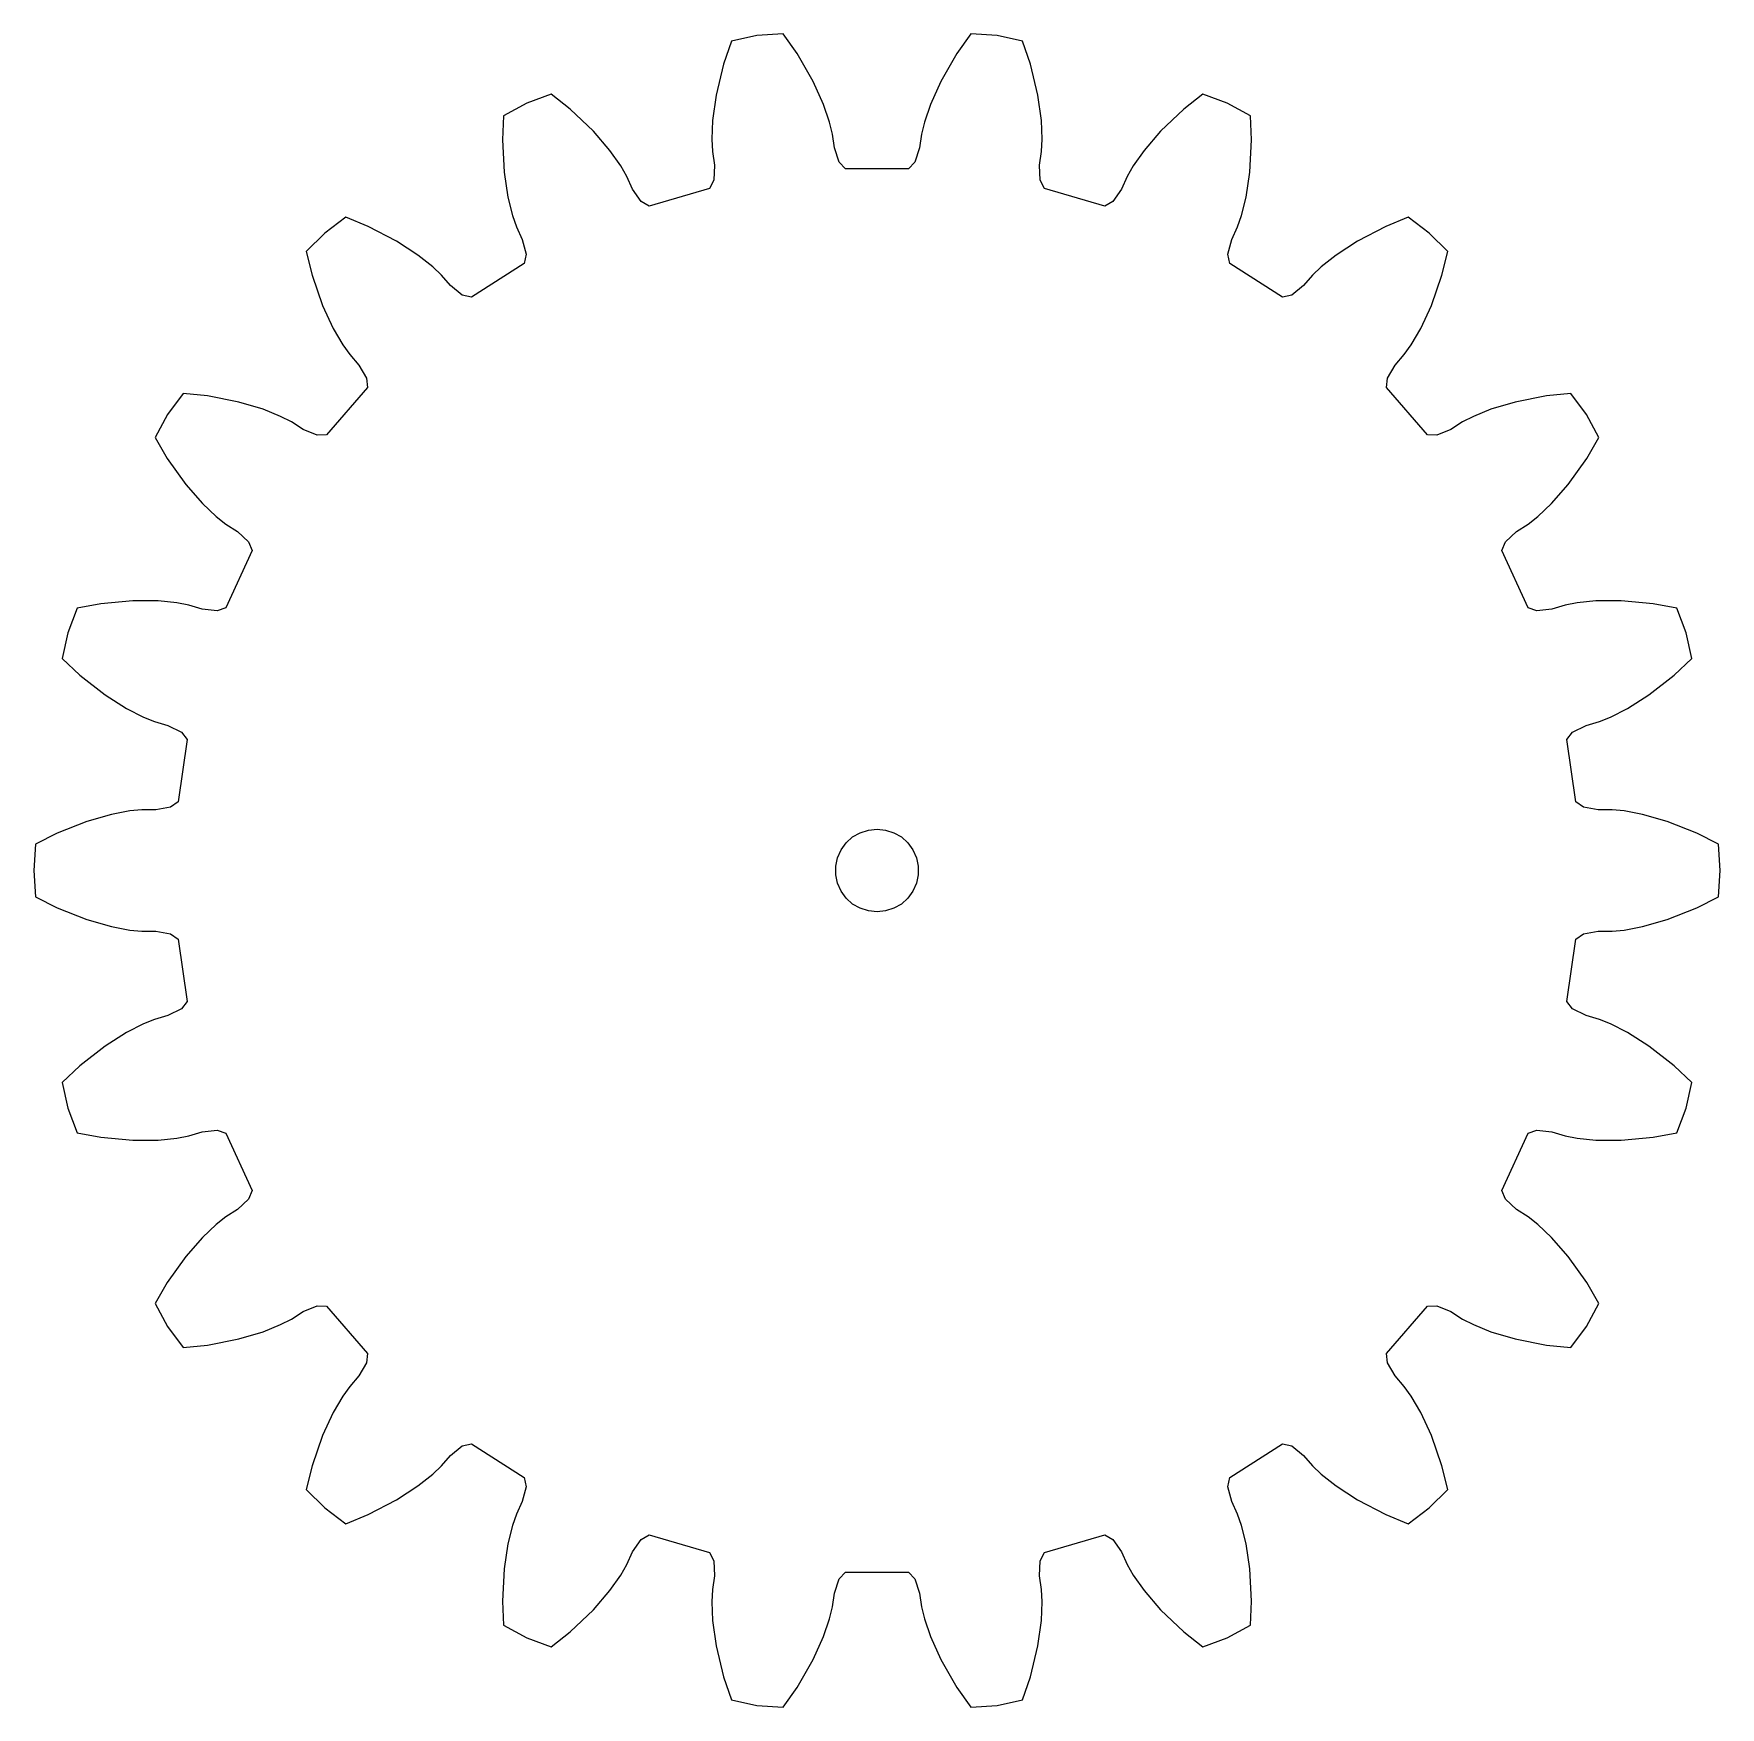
# Model space of a CAD drawing. Header units: metres. Extents: x -30.6 to 30.6, y -30.3 to 30.3.
import ezdxf

# ---------------------------------------------------------------- set-up
doc = ezdxf.new("R2010")
doc.units = ezdxf.units.M

msp = doc.modelspace()

# ---------------------------------------------------------------- linework, layer by layer
for p, q in [((-5.278, 30.045), (-5.562, 29.215)), ((-4.349, 30.247), (-5.278, 30.045)), ((-3.4, 30.315), (-4.349, 30.247)), ((-2.894, 29.598), (-3.4, 30.315)), ((3.4, 30.315), (2.894, 29.598)), ((4.349, 30.247), (3.4, 30.315)), ((5.278, 30.045), (4.349, 30.247)), ((5.562, 29.215), (5.278, 30.045)), ((-2.317, 28.59), (-2.894, 29.598)), ((2.894, 29.598), (2.317, 28.59)), ((-5.562, 29.215), (-5.831, 28.085)), ((5.831, 28.085), (5.562, 29.215)), ((-11.803, 28.129), (-12.694, 27.796)), ((-11.116, 27.584), (-11.803, 28.129)), ((-1.938, 27.751), (-2.317, 28.59)), ((2.317, 28.59), (1.938, 27.751)), ((11.803, 28.129), (11.116, 27.584)), ((12.694, 27.796), (11.803, 28.129)), ((-12.694, 27.796), (-13.529, 27.341)), ((-10.278, 26.779), (-11.116, 27.584)), ((-5.831, 28.085), (-5.959, 27.173)), ((-1.717, 27.106), (-1.938, 27.751)), ((1.938, 27.751), (1.717, 27.106)), ((5.959, 27.173), (5.831, 28.085)), ((11.116, 27.584), (10.278, 26.779)), ((13.529, 27.341), (12.694, 27.796)), ((-13.529, 27.341), (-13.567, 26.465)), ((-5.959, 27.173), (-5.989, 26.492)), ((-1.615, 26.678), (-1.717, 27.106)), ((1.717, 27.106), (1.615, 26.678)), ((5.989, 26.492), (5.959, 27.173)), ((13.567, 26.465), (13.529, 27.341)), ((-13.567, 26.465), (-13.508, 25.304)), ((-9.677, 26.081), (-10.278, 26.779)), ((-5.989, 26.492), (-5.967, 26.052)), ((-1.545, 26.18), (-1.615, 26.678)), ((1.615, 26.678), (1.545, 26.18)), ((5.967, 26.052), (5.989, 26.492)), ((10.278, 26.779), (9.677, 26.081)), ((13.508, 25.304), (13.567, 26.465)), ((-9.284, 25.525), (-9.677, 26.081)), ((-5.967, 26.052), (-5.893, 25.555)), ((-1.372, 25.661), (-1.545, 26.18)), ((1.545, 26.18), (1.372, 25.661)), ((5.893, 25.555), (5.967, 26.052)), ((9.677, 26.081), (9.284, 25.525)), ((-13.508, 25.304), (-13.373, 24.393)), ((-9.065, 25.142), (-9.284, 25.525)), ((-8.858, 24.685), (-9.065, 25.142)), ((-5.893, 25.555), (-5.913, 25.009)), ((-1.139, 25.415), (-1.372, 25.661)), ((1.139, 25.415), (-1.139, 25.415)), ((1.372, 25.661), (1.139, 25.415)), ((5.913, 25.009), (5.893, 25.555)), ((9.065, 25.142), (8.858, 24.685)), ((9.284, 25.525), (9.065, 25.142)), ((13.373, 24.393), (13.508, 25.304)), ((-8.546, 24.235), (-8.858, 24.685)), ((-6.068, 24.706), (-8.253, 24.065)), ((-5.913, 25.009), (-6.068, 24.706)), ((6.068, 24.706), (5.913, 25.009)), ((8.253, 24.065), (6.068, 24.706)), ((8.858, 24.685), (8.546, 24.235)), ((-13.373, 24.393), (-13.21, 23.732)), ((-8.253, 24.065), (-8.546, 24.235)), ((8.546, 24.235), (8.253, 24.065)), ((13.21, 23.732), (13.373, 24.393)), ((-19.25, 23.664), (-20.011, 23.094)), ((-18.437, 23.335), (-19.25, 23.664)), ((-17.406, 22.799), (-18.437, 23.335)), ((-13.21, 23.732), (-13.065, 23.316)), ((-13.065, 23.316), (-12.854, 22.86)), ((12.854, 22.86), (13.065, 23.316)), ((13.065, 23.316), (13.21, 23.732)), ((18.437, 23.335), (17.406, 22.799)), ((19.25, 23.664), (18.437, 23.335)), ((20.011, 23.094), (19.25, 23.664)), ((-20.011, 23.094), (-20.683, 22.422)), ((-16.633, 22.298), (-17.406, 22.799)), ((-12.854, 22.86), (-12.719, 22.33)), ((12.719, 22.33), (12.854, 22.86)), ((17.406, 22.799), (16.633, 22.298)), ((20.683, 22.422), (20.011, 23.094)), ((-20.683, 22.422), (-20.474, 21.57)), ((-16.099, 21.875), (-16.633, 22.298)), ((-12.719, 22.33), (-12.782, 21.996)), ((12.782, 21.996), (12.719, 22.33)), ((16.633, 22.298), (16.099, 21.875)), ((20.474, 21.57), (20.683, 22.422)), ((-20.474, 21.57), (-20.09, 20.474)), ((-15.782, 21.57), (-16.099, 21.875)), ((-15.454, 21.189), (-15.782, 21.57)), ((-12.782, 21.996), (-14.698, 20.765)), ((14.698, 20.765), (12.782, 21.996)), ((15.782, 21.57), (15.454, 21.189)), ((16.099, 21.875), (15.782, 21.57)), ((20.09, 20.474), (20.474, 21.57)), ((-15.028, 20.846), (-15.454, 21.189)), ((-14.698, 20.765), (-15.028, 20.846)), ((15.028, 20.846), (14.698, 20.765)), ((15.454, 21.189), (15.028, 20.846)), ((-20.09, 20.474), (-19.704, 19.637)), ((19.704, 19.637), (20.09, 20.474)), ((-19.704, 19.637), (-19.361, 19.049)), ((19.361, 19.049), (19.704, 19.637)), ((-19.361, 19.049), (-19.104, 18.691)), ((19.104, 18.691), (19.361, 19.049)), ((-19.104, 18.691), (-18.774, 18.312)), ((18.774, 18.312), (19.104, 18.691)), ((-18.774, 18.312), (-18.495, 17.842)), ((-18.495, 17.842), (-18.462, 17.504)), ((18.462, 17.504), (18.495, 17.842)), ((18.495, 17.842), (18.774, 18.312)), ((-25.137, 17.282), (-25.707, 16.521)), ((-24.264, 17.195), (-25.137, 17.282)), ((-23.125, 16.971), (-24.264, 17.195)), ((-18.462, 17.504), (-19.953, 15.783)), ((19.953, 15.783), (18.462, 17.504)), ((24.264, 17.195), (23.125, 16.971)), ((25.137, 17.282), (24.264, 17.195)), ((25.707, 16.521), (25.137, 17.282)), ((-25.707, 16.521), (-26.163, 15.686)), ((-22.241, 16.709), (-23.125, 16.971)), ((-21.61, 16.453), (-22.241, 16.709)), ((22.241, 16.709), (21.61, 16.453)), ((23.125, 16.971), (22.241, 16.709)), ((26.163, 15.686), (25.707, 16.521)), ((-21.219, 16.25), (-21.61, 16.453)), ((-20.798, 15.977), (-21.219, 16.25)), ((-20.292, 15.768), (-20.798, 15.977)), ((20.798, 15.977), (20.292, 15.768)), ((21.219, 16.25), (20.798, 15.977)), ((21.61, 16.453), (21.219, 16.25)), ((-26.163, 15.686), (-25.721, 14.928)), ((-19.953, 15.783), (-20.292, 15.768)), ((20.292, 15.768), (19.953, 15.783)), ((25.721, 14.928), (26.163, 15.686)), ((-25.721, 14.928), (-25.044, 13.985)), ((25.044, 13.985), (25.721, 14.928)), ((-25.044, 13.985), (-24.438, 13.291)), ((24.438, 13.291), (25.044, 13.985)), ((-24.438, 13.291), (-23.944, 12.822)), ((23.944, 12.822), (24.438, 13.291)), ((-23.944, 12.822), (-23.596, 12.551)), ((-23.596, 12.551), (-23.173, 12.281)), ((-23.173, 12.281), (-22.772, 11.908)), ((22.772, 11.908), (23.173, 12.281)), ((23.173, 12.281), (23.596, 12.551)), ((23.596, 12.551), (23.944, 12.822)), ((-22.772, 11.908), (-22.645, 11.593)), ((22.645, 11.593), (22.772, 11.908)), ((-22.645, 11.593), (-23.591, 9.522)), ((23.591, 9.522), (22.645, 11.593)), ((-28.988, 9.5), (-29.32, 8.609)), ((-28.126, 9.663), (-28.988, 9.5)), ((-26.969, 9.769), (-28.126, 9.663)), ((-26.048, 9.766), (-26.969, 9.769)), ((-25.37, 9.698), (-26.048, 9.766)), ((-24.938, 9.614), (-25.37, 9.698)), ((-24.456, 9.47), (-24.938, 9.614)), ((-23.912, 9.412), (-24.456, 9.47)), ((-23.591, 9.522), (-23.912, 9.412)), ((23.912, 9.412), (23.591, 9.522)), ((24.456, 9.47), (23.912, 9.412)), ((24.938, 9.614), (24.456, 9.47)), ((25.37, 9.698), (24.938, 9.614)), ((26.048, 9.766), (25.37, 9.698)), ((26.969, 9.769), (26.048, 9.766)), ((28.126, 9.663), (26.969, 9.769)), ((28.988, 9.5), (28.126, 9.663)), ((29.32, 8.609), (28.988, 9.5)), ((-29.32, 8.609), (-29.522, 7.68)), ((29.522, 7.68), (29.32, 8.609)), ((-29.522, 7.68), (-28.885, 7.077)), ((28.885, 7.077), (29.522, 7.68)), ((-28.885, 7.077), (-27.969, 6.362)), ((27.969, 6.362), (28.885, 7.077)), ((-27.969, 6.362), (-27.193, 5.867)), ((27.193, 5.867), (27.969, 6.362)), ((-27.193, 5.867), (-26.586, 5.557)), ((-26.586, 5.557), (-26.177, 5.395)), ((26.177, 5.395), (26.586, 5.557)), ((26.586, 5.557), (27.193, 5.867)), ((-26.177, 5.395), (-25.694, 5.255)), ((-25.694, 5.255), (-25.205, 5.01)), ((-25.205, 5.01), (-24.994, 4.744)), ((24.994, 4.744), (25.205, 5.01)), ((25.205, 5.01), (25.694, 5.255)), ((25.694, 5.255), (26.177, 5.395)), ((-24.994, 4.744), (-25.318, 2.49)), ((25.318, 2.49), (24.994, 4.744)), ((-25.318, 2.49), (-25.596, 2.294)), ((25.596, 2.294), (25.318, 2.49)), ((-27.744, 2.032), (-28.629, 1.775)), ((-27.075, 2.158), (-27.744, 2.032)), ((-26.636, 2.198), (-27.075, 2.158)), ((-26.134, 2.196), (-26.636, 2.198)), ((-25.596, 2.294), (-26.134, 2.196)), ((26.134, 2.196), (25.596, 2.294)), ((26.636, 2.198), (26.134, 2.196)), ((27.075, 2.158), (26.636, 2.198)), ((27.744, 2.032), (27.075, 2.158)), ((28.629, 1.775), (27.744, 2.032)), ((-29.709, 1.347), (-30.49, 0.948)), ((-28.629, 1.775), (-29.709, 1.347)), ((-0.882, 1.214), (-0.61, 1.37)), ((-0.61, 1.37), (-0.312, 1.467)), ((-0.312, 1.467), (0, 1.5)), ((0, 1.5), (0.312, 1.467)), ((0.312, 1.467), (0.61, 1.37)), ((0.61, 1.37), (0.882, 1.214)), ((29.709, 1.347), (28.629, 1.775)), ((30.49, 0.948), (29.709, 1.347)), ((-30.49, 0.948), (-30.558, 0)), ((-1.427, 0.464), (-1.299, 0.75)), ((-1.299, 0.75), (-1.115, 1.004)), ((-1.115, 1.004), (-0.882, 1.214)), ((0.882, 1.214), (1.115, 1.004)), ((1.115, 1.004), (1.299, 0.75)), ((1.299, 0.75), (1.427, 0.464)), ((30.558, 0), (30.49, 0.948)), ((-1.492, 0.157), (-1.427, 0.464)), ((-1.492, -0.157), (-1.492, 0.157)), ((1.427, 0.464), (1.492, 0.157)), ((1.492, 0.157), (1.492, -0.157)), ((30.49, -0.948), (30.558, 0)), ((-30.558, 0), (-30.49, -0.948)), ((-1.427, -0.464), (-1.492, -0.157)), ((-1.299, -0.75), (-1.427, -0.464)), ((1.427, -0.464), (1.299, -0.75)), ((1.492, -0.157), (1.427, -0.464)), ((-30.49, -0.948), (-29.709, -1.347)), ((-1.115, -1.004), (-1.299, -0.75)), ((-0.882, -1.214), (-1.115, -1.004)), ((-0.61, -1.37), (-0.882, -1.214)), ((0.882, -1.214), (0.61, -1.37)), ((1.115, -1.004), (0.882, -1.214)), ((1.299, -0.75), (1.115, -1.004)), ((29.709, -1.347), (30.49, -0.948)), ((-29.709, -1.347), (-28.629, -1.775)), ((-28.629, -1.775), (-27.744, -2.032)), ((-0.312, -1.467), (-0.61, -1.37)), ((0, -1.5), (-0.312, -1.467)), ((0.312, -1.467), (0, -1.5)), ((0.61, -1.37), (0.312, -1.467)), ((27.744, -2.032), (28.629, -1.775)), ((28.629, -1.775), (29.709, -1.347)), ((-27.744, -2.032), (-27.075, -2.158)), ((-27.075, -2.158), (-26.636, -2.198)), ((-26.636, -2.198), (-26.134, -2.196)), ((-26.134, -2.196), (-25.596, -2.294)), ((-25.596, -2.294), (-25.318, -2.49)), ((25.318, -2.49), (25.596, -2.294)), ((25.596, -2.294), (26.134, -2.196)), ((26.134, -2.196), (26.636, -2.198)), ((26.636, -2.198), (27.075, -2.158)), ((27.075, -2.158), (27.744, -2.032)), ((-25.318, -2.49), (-24.994, -4.744)), ((24.994, -4.744), (25.318, -2.49)), ((-24.994, -4.744), (-25.205, -5.01)), ((25.205, -5.01), (24.994, -4.744)), ((-26.177, -5.395), (-26.586, -5.557)), ((-25.694, -5.255), (-26.177, -5.395)), ((-25.205, -5.01), (-25.694, -5.255)), ((25.694, -5.255), (25.205, -5.01)), ((26.177, -5.395), (25.694, -5.255)), ((26.586, -5.557), (26.177, -5.395)), ((-27.193, -5.867), (-27.969, -6.362)), ((-26.586, -5.557), (-27.193, -5.867)), ((27.193, -5.867), (26.586, -5.557)), ((27.969, -6.362), (27.193, -5.867)), ((-27.969, -6.362), (-28.885, -7.077)), ((28.885, -7.077), (27.969, -6.362)), ((-28.885, -7.077), (-29.522, -7.68)), ((29.522, -7.68), (28.885, -7.077)), ((-29.522, -7.68), (-29.32, -8.609)), ((29.32, -8.609), (29.522, -7.68)), ((-29.32, -8.609), (-28.988, -9.5)), ((28.988, -9.5), (29.32, -8.609)), ((-28.988, -9.5), (-28.126, -9.663)), ((-28.126, -9.663), (-26.969, -9.769)), ((-26.969, -9.769), (-26.048, -9.766)), ((-26.048, -9.766), (-25.37, -9.698)), ((-25.37, -9.698), (-24.938, -9.614)), ((-24.938, -9.614), (-24.456, -9.47)), ((-24.456, -9.47), (-23.912, -9.412)), ((-23.912, -9.412), (-23.591, -9.522)), ((-23.591, -9.522), (-22.645, -11.593)), ((22.645, -11.593), (23.591, -9.522)), ((23.591, -9.522), (23.912, -9.412)), ((23.912, -9.412), (24.456, -9.47)), ((24.456, -9.47), (24.938, -9.614)), ((24.938, -9.614), (25.37, -9.698)), ((25.37, -9.698), (26.048, -9.766)), ((26.048, -9.766), (26.969, -9.769)), ((26.969, -9.769), (28.126, -9.663)), ((28.126, -9.663), (28.988, -9.5)), ((-22.645, -11.593), (-22.772, -11.908)), ((22.772, -11.908), (22.645, -11.593)), ((-22.772, -11.908), (-23.173, -12.281)), ((23.173, -12.281), (22.772, -11.908)), ((-23.944, -12.822), (-24.438, -13.291)), ((-23.596, -12.551), (-23.944, -12.822)), ((-23.173, -12.281), (-23.596, -12.551)), ((23.596, -12.551), (23.173, -12.281)), ((23.944, -12.822), (23.596, -12.551)), ((24.438, -13.291), (23.944, -12.822)), ((-24.438, -13.291), (-25.044, -13.985)), ((25.044, -13.985), (24.438, -13.291)), ((-25.044, -13.985), (-25.721, -14.928)), ((25.721, -14.928), (25.044, -13.985)), ((-25.721, -14.928), (-26.163, -15.686)), ((26.163, -15.686), (25.721, -14.928)), ((-26.163, -15.686), (-25.707, -16.521)), ((-20.798, -15.977), (-20.292, -15.768)), ((-20.292, -15.768), (-19.953, -15.783)), ((-19.953, -15.783), (-18.462, -17.504)), ((18.462, -17.504), (19.953, -15.783)), ((19.953, -15.783), (20.292, -15.768)), ((20.292, -15.768), (20.798, -15.977)), ((25.707, -16.521), (26.163, -15.686)), ((-22.241, -16.709), (-21.61, -16.453)), ((-21.61, -16.453), (-21.219, -16.25)), ((-21.219, -16.25), (-20.798, -15.977)), ((20.798, -15.977), (21.219, -16.25)), ((21.219, -16.25), (21.61, -16.453)), ((21.61, -16.453), (22.241, -16.709)), ((-25.707, -16.521), (-25.137, -17.282)), ((-24.264, -17.195), (-23.125, -16.971)), ((-23.125, -16.971), (-22.241, -16.709)), ((22.241, -16.709), (23.125, -16.971)), ((23.125, -16.971), (24.264, -17.195)), ((25.137, -17.282), (25.707, -16.521)), ((-25.137, -17.282), (-24.264, -17.195)), ((-18.462, -17.504), (-18.495, -17.842)), ((18.495, -17.842), (18.462, -17.504)), ((24.264, -17.195), (25.137, -17.282)), ((-18.774, -18.312), (-19.104, -18.691)), ((-18.495, -17.842), (-18.774, -18.312)), ((18.774, -18.312), (18.495, -17.842)), ((19.104, -18.691), (18.774, -18.312)), ((-19.104, -18.691), (-19.361, -19.049)), ((19.361, -19.049), (19.104, -18.691)), ((-19.361, -19.049), (-19.704, -19.637)), ((19.704, -19.637), (19.361, -19.049)), ((-19.704, -19.637), (-20.09, -20.474)), ((20.09, -20.474), (19.704, -19.637)), ((-20.09, -20.474), (-20.474, -21.57)), ((-15.028, -20.846), (-14.698, -20.765)), ((-14.698, -20.765), (-12.782, -21.996)), ((12.782, -21.996), (14.698, -20.765)), ((14.698, -20.765), (15.028, -20.846)), ((20.474, -21.57), (20.09, -20.474)), ((-15.782, -21.57), (-15.454, -21.189)), ((-15.454, -21.189), (-15.028, -20.846)), ((15.028, -20.846), (15.454, -21.189)), ((15.454, -21.189), (15.782, -21.57)), ((-20.474, -21.57), (-20.683, -22.422)), ((-16.633, -22.298), (-16.099, -21.875)), ((-16.099, -21.875), (-15.782, -21.57)), ((-12.782, -21.996), (-12.719, -22.33)), ((12.719, -22.33), (12.782, -21.996)), ((15.782, -21.57), (16.099, -21.875)), ((16.099, -21.875), (16.633, -22.298)), ((20.683, -22.422), (20.474, -21.57)), ((-20.683, -22.422), (-20.011, -23.094)), ((-17.406, -22.799), (-16.633, -22.298)), ((-12.719, -22.33), (-12.854, -22.86)), ((12.854, -22.86), (12.719, -22.33)), ((16.633, -22.298), (17.406, -22.799)), ((20.011, -23.094), (20.683, -22.422)), ((-20.011, -23.094), (-19.25, -23.664)), ((-18.437, -23.335), (-17.406, -22.799)), ((-12.854, -22.86), (-13.065, -23.316)), ((13.065, -23.316), (12.854, -22.86)), ((17.406, -22.799), (18.437, -23.335)), ((19.25, -23.664), (20.011, -23.094)), ((-19.25, -23.664), (-18.437, -23.335)), ((-13.21, -23.732), (-13.373, -24.393)), ((-13.065, -23.316), (-13.21, -23.732)), ((13.21, -23.732), (13.065, -23.316)), ((13.373, -24.393), (13.21, -23.732)), ((18.437, -23.335), (19.25, -23.664)), ((-13.373, -24.393), (-13.508, -25.304)), ((-8.858, -24.685), (-8.546, -24.235)), ((-8.546, -24.235), (-8.253, -24.065)), ((-8.253, -24.065), (-6.068, -24.706)), ((6.068, -24.706), (8.253, -24.065)), ((8.253, -24.065), (8.546, -24.235)), ((8.546, -24.235), (8.858, -24.685)), ((13.508, -25.304), (13.373, -24.393)), ((-9.065, -25.142), (-8.858, -24.685)), ((-6.068, -24.706), (-5.913, -25.009)), ((-5.913, -25.009), (-5.893, -25.555)), ((5.893, -25.555), (5.913, -25.009)), ((5.913, -25.009), (6.068, -24.706)), ((8.858, -24.685), (9.065, -25.142)), ((-13.508, -25.304), (-13.567, -26.465)), ((-9.677, -26.081), (-9.284, -25.525)), ((-9.284, -25.525), (-9.065, -25.142)), ((-5.893, -25.555), (-5.967, -26.052)), ((-1.545, -26.18), (-1.372, -25.661)), ((-1.372, -25.661), (-1.139, -25.415)), ((-1.139, -25.415), (1.139, -25.415)), ((1.139, -25.415), (1.372, -25.661)), ((1.372, -25.661), (1.545, -26.18)), ((5.967, -26.052), (5.893, -25.555)), ((9.065, -25.142), (9.284, -25.525)), ((9.284, -25.525), (9.677, -26.081)), ((13.567, -26.465), (13.508, -25.304)), ((-10.278, -26.779), (-9.677, -26.081)), ((-5.967, -26.052), (-5.989, -26.492)), ((-1.615, -26.678), (-1.545, -26.18)), ((1.545, -26.18), (1.615, -26.678)), ((5.989, -26.492), (5.967, -26.052)), ((9.677, -26.081), (10.278, -26.779)), ((-13.567, -26.465), (-13.529, -27.341)), ((-11.116, -27.584), (-10.278, -26.779)), ((-5.989, -26.492), (-5.959, -27.173)), ((-1.717, -27.106), (-1.615, -26.678)), ((1.615, -26.678), (1.717, -27.106)), ((5.959, -27.173), (5.989, -26.492)), ((10.278, -26.779), (11.116, -27.584)), ((13.529, -27.341), (13.567, -26.465)), ((-13.529, -27.341), (-12.694, -27.796)), ((-5.959, -27.173), (-5.831, -28.085)), ((-1.938, -27.751), (-1.717, -27.106)), ((1.717, -27.106), (1.938, -27.751)), ((5.831, -28.085), (5.959, -27.173)), ((12.694, -27.796), (13.529, -27.341)), ((-12.694, -27.796), (-11.803, -28.129)), ((-11.803, -28.129), (-11.116, -27.584)), ((-5.831, -28.085), (-5.562, -29.215)), ((-2.317, -28.59), (-1.938, -27.751)), ((1.938, -27.751), (2.317, -28.59)), ((5.562, -29.215), (5.831, -28.085)), ((11.116, -27.584), (11.803, -28.129)), ((11.803, -28.129), (12.694, -27.796)), ((-2.894, -29.598), (-2.317, -28.59)), ((2.317, -28.59), (2.894, -29.598)), ((-5.562, -29.215), (-5.278, -30.045)), ((5.278, -30.045), (5.562, -29.215)), ((-3.4, -30.315), (-2.894, -29.598)), ((2.894, -29.598), (3.4, -30.315)), ((-5.278, -30.045), (-4.349, -30.247)), ((-4.349, -30.247), (-3.4, -30.315)), ((3.4, -30.315), (4.349, -30.247)), ((4.349, -30.247), (5.278, -30.045))]:
    msp.add_line(p, q)

doc.saveas('drawing.dxf')
